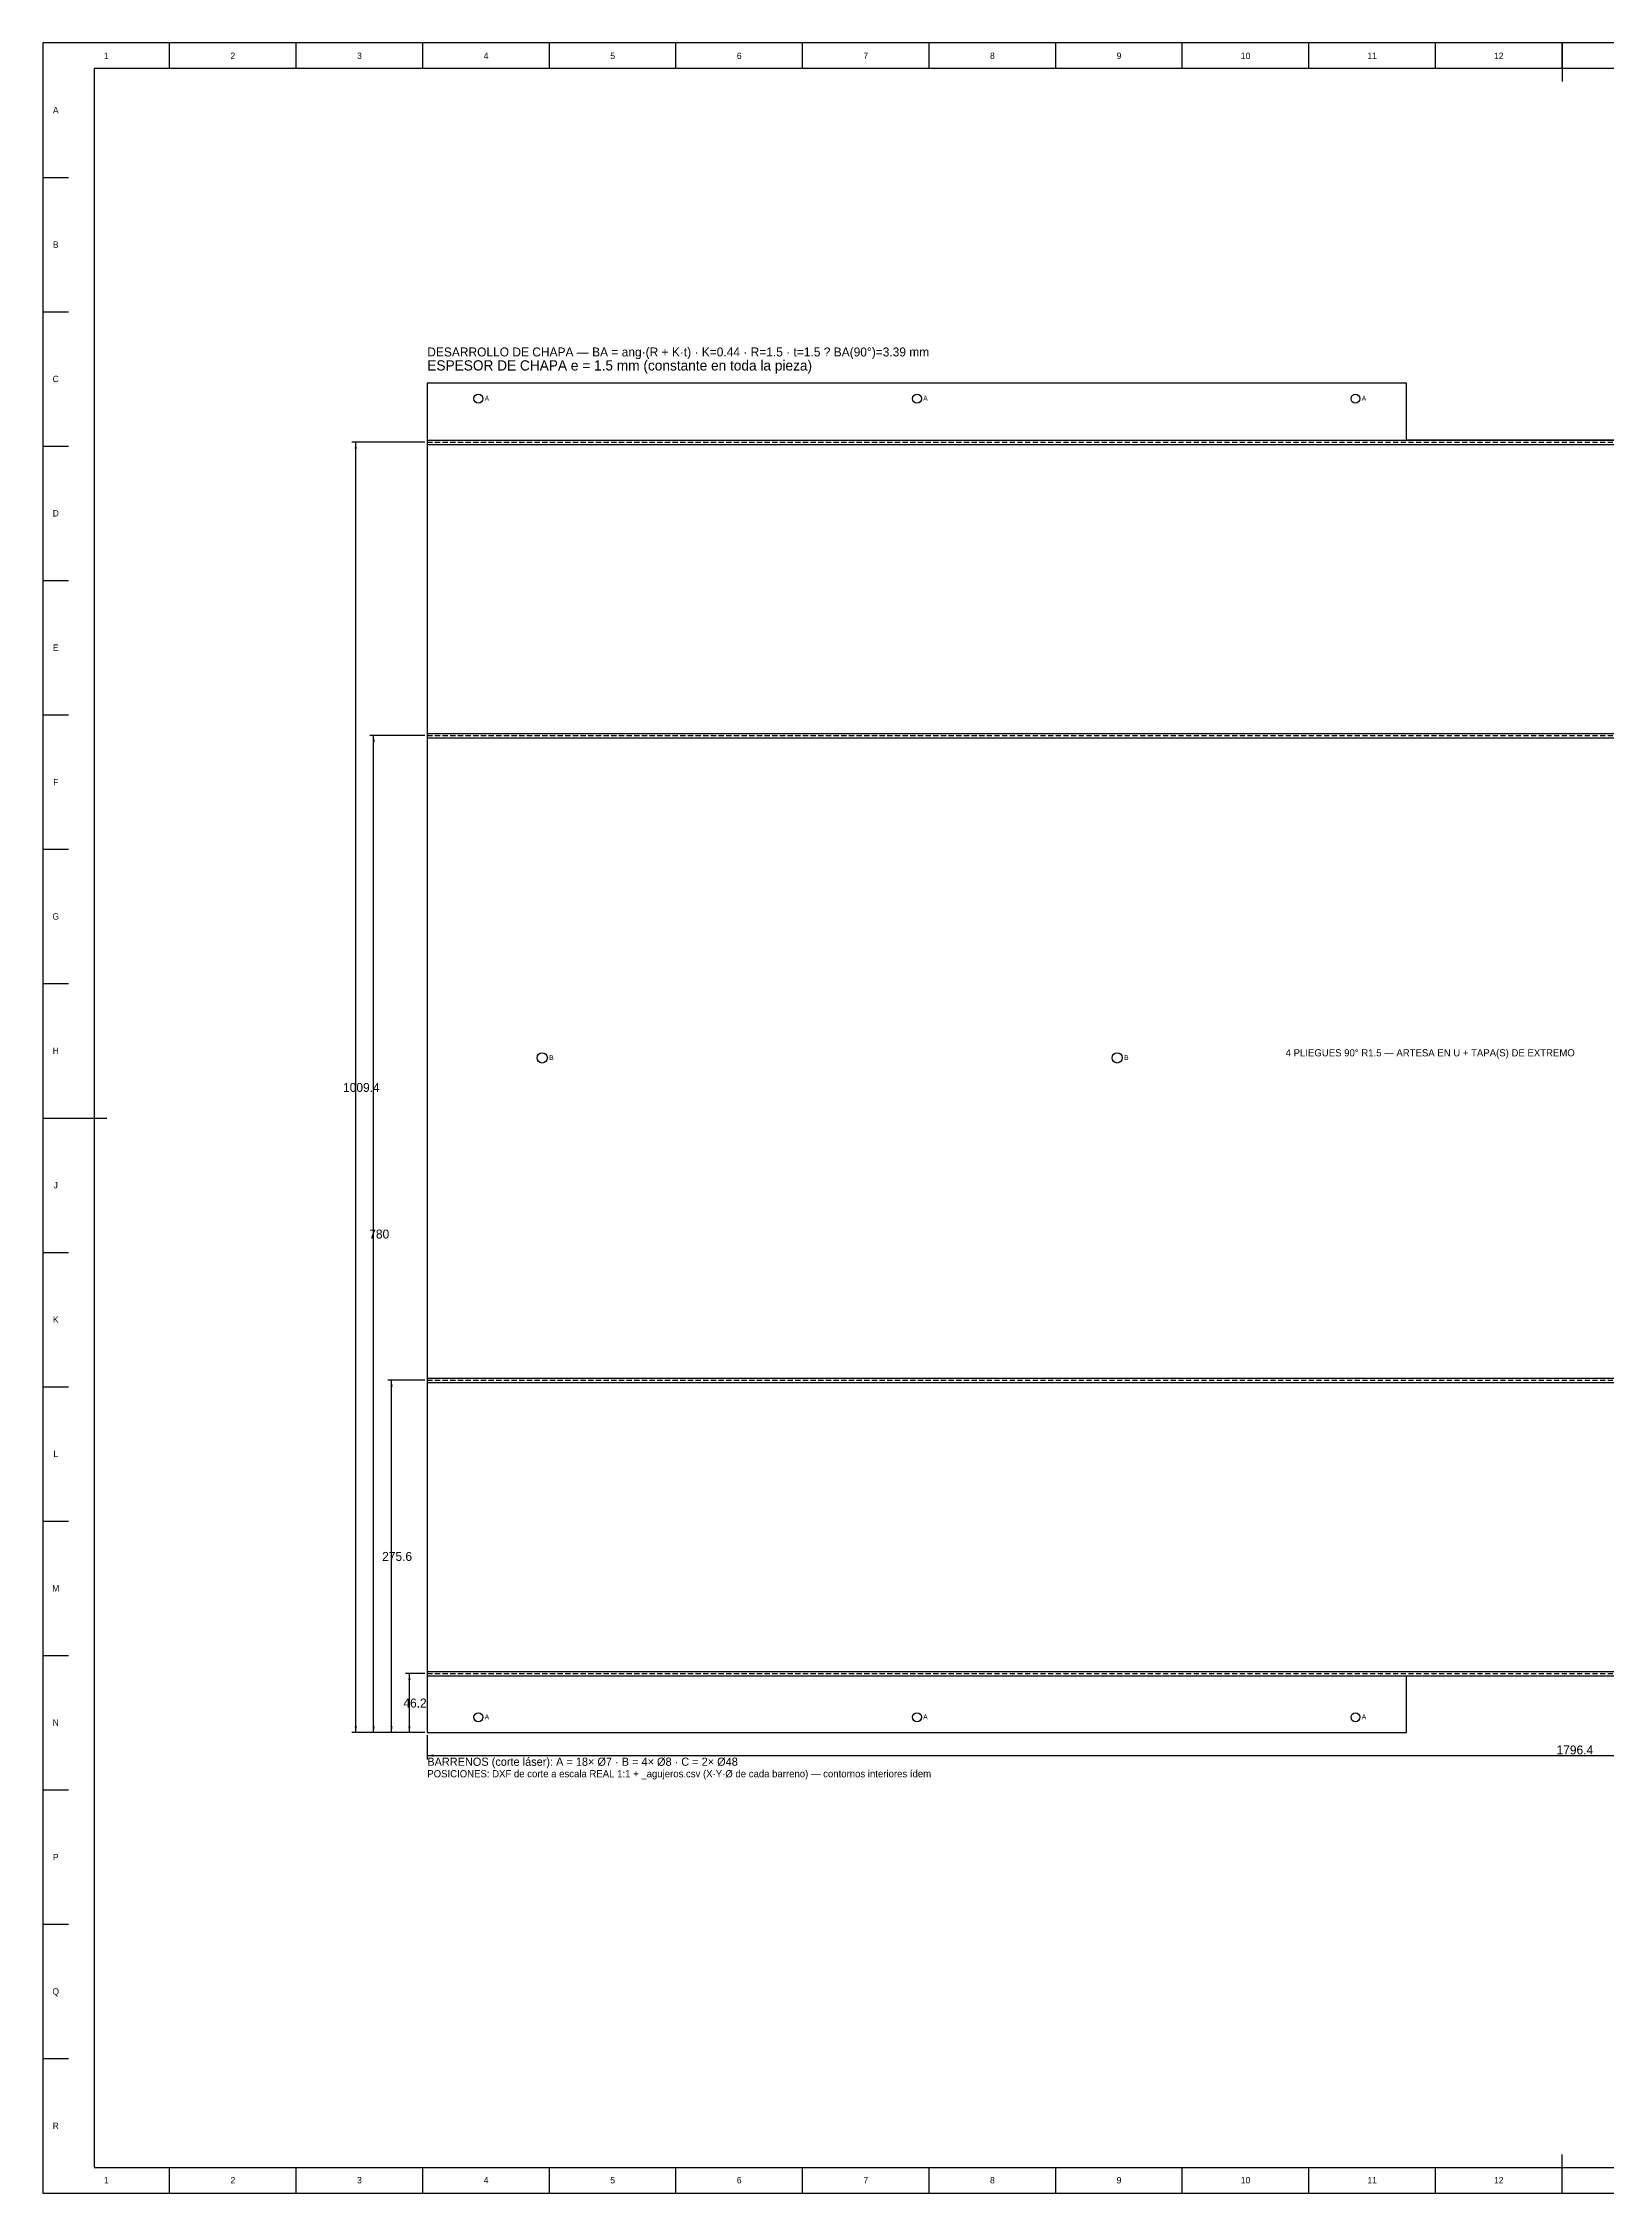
# Model space of a CAD drawing. Extents: x 0 to 2378, y 0 to 1682.
# Drawn here: x 0 to 1224, y 0 to 1682 of the extents above; entities that cross this region are included whole.
import ezdxf
from ezdxf.enums import TextEntityAlignment as Align

# ---------------------------------------------------------------- set-up
doc = ezdxf.new("R2010")
doc.units = 0
doc.linetypes.add('DASHED', pattern=[6, 4, -2])
for name, color, linetype in [('COTAS', 7, 'CONTINUOUS'), ('FINA', 7, 'CONTINUOUS'), ('NORMA', 7, 'CONTINUOUS'), ('PLIEGUE', 1, 'DASHED'), ('TEXTO', 7, 'CONTINUOUS'), ('VISIBLE', 7, 'CONTINUOUS')]:
    doc.layers.add(name, color=color, linetype=linetype)

msp = doc.modelspace()

# ---------------------------------------------------------------- linework, layer by layer
at = {"layer": 'COTAS'}
for p, q in [((298.805, 1369.595), (241.805, 1369.595)), ((244.805, 360.215), (244.805, 1369.595)), ((298.805, 1140.195), (255.805, 1140.195)), ((258.805, 360.215), (258.805, 1140.195)), ((298.805, 635.805), (269.805, 635.805)), ((272.805, 360.215), (272.805, 635.805)), ((298.805, 406.415), (283.805, 406.415)), ((286.805, 360.215), (286.805, 406.415)), ((298.805, 360.215), (241.805, 360.215)), ((298.805, 360.215), (255.805, 360.215)), ((298.805, 360.215), (269.805, 360.215)), ((298.805, 360.215), (283.805, 360.215)), ((300.805, 358.215), (300.805, 339.215)), ((300.805, 342.215), (2097.195, 342.215))]:
    msp.add_line(p, q, dxfattribs=at)
for points in [[(244.805, 1369.595), (245.705, 1364.595), (243.905, 1364.595)], [(258.805, 1140.195), (259.705, 1135.195), (257.905, 1135.195)], [(272.805, 635.805), (273.705, 630.805), (271.905, 630.805)], [(286.805, 406.415), (287.705, 401.415), (285.905, 401.415)], [(244.805, 360.215), (245.705, 365.215), (243.905, 365.215)], [(258.805, 360.215), (259.705, 365.215), (257.905, 365.215)], [(272.805, 360.215), (273.705, 365.215), (271.905, 365.215)], [(286.805, 360.215), (287.705, 365.215), (285.905, 365.215)], [(300.805, 342.215), (305.805, 343.115), (305.805, 341.315)]]:
    msp.add_solid(points, dxfattribs=at)
at = {"layer": 'FINA'}
for p, q in [((2378, 1682), (0, 1682)), ((0, 1682), (0, 0)), ((99.0833, 1662), (99.0833, 1682)), ((198.1667, 1662), (198.1667, 1682)), ((297.25, 1662), (297.25, 1682)), ((396.3333, 1662), (396.3333, 1682)), ((495.4167, 1662), (495.4167, 1682)), ((594.5, 1662), (594.5, 1682)), ((693.5833, 1662), (693.5833, 1682)), ((792.6667, 1662), (792.6667, 1682)), ((891.75, 1662), (891.75, 1682)), ((990.8333, 1662), (990.8333, 1682)), ((1089.9167, 1662), (1089.9167, 1682)), ((1189, 1662), (1189, 1682)), ((0, 1576.875), (20, 1576.875)), ((0, 1471.75), (20, 1471.75)), ((0, 1366.625), (20, 1366.625)), ((300.805, 1371.285), (1870.805, 1371.285)), ((300.805, 1367.895), (1870.805, 1367.895)), ((0, 1261.5), (20, 1261.5)), ((0, 1156.375), (20, 1156.375)), ((300.805, 1141.895), (1870.805, 1141.895)), ((300.805, 1138.505), (1870.805, 1138.505)), ((0, 1051.25), (20, 1051.25)), ((0, 946.125), (20, 946.125)), ((0, 841), (20, 841)), ((0, 735.875), (20, 735.875)), ((0, 630.75), (20, 630.75)), ((300.805, 637.505), (1870.805, 637.505)), ((300.805, 634.105), (1870.805, 634.105)), ((0, 525.625), (20, 525.625)), ((0, 420.5), (20, 420.5)), ((300.805, 408.105), (1870.805, 408.105)), ((300.805, 404.715), (1870.805, 404.715)), ((0, 315.375), (20, 315.375)), ((0, 210.25), (20, 210.25)), ((0, 105.125), (20, 105.125)), ((99.0833, 0), (99.0833, 20)), ((198.1667, 0), (198.1667, 20)), ((297.25, 0), (297.25, 20)), ((396.3333, 0), (396.3333, 20)), ((495.4167, 0), (495.4167, 20)), ((594.5, 0), (594.5, 20)), ((693.5833, 0), (693.5833, 20)), ((792.6667, 0), (792.6667, 20)), ((891.75, 0), (891.75, 20)), ((990.8333, 0), (990.8333, 20)), ((1089.9167, 0), (1089.9167, 20)), ((1189, 0), (1189, 20)), ((0, 0), (2378, 0))]:
    msp.add_line(p, q, dxfattribs=at)
at = {"layer": 'NORMA'}
for p, q in [((1189, 1682), (1189, 1652)), ((2358, 1662), (40, 1662)), ((40, 1662), (40, 20)), ((0, 841), (50, 841)), ((40, 20), (2358, 20)), ((1189, 0), (1189, 30))]:
    msp.add_line(p, q, dxfattribs=at)
at = {"layer": 'PLIEGUE'}
for p, q in [((300.805, 1369.595), (1870.805, 1369.595)), ((300.805, 1140.195), (1870.805, 1140.195)), ((300.805, 635.805), (1870.805, 635.805)), ((300.805, 406.415), (1870.805, 406.415))]:
    msp.add_line(p, q, dxfattribs=at)
at = {"layer": 'VISIBLE'}
for p, q in [((1067.305, 1415.785), (300.805, 1415.785)), ((300.805, 1415.785), (300.805, 1138.505)), ((1067.305, 1371.285), (1067.305, 1415.785)), ((1274.305, 1371.285), (1067.305, 1371.285)), ((300.805, 1138.505), (300.805, 637.505)), ((300.805, 637.505), (300.805, 360.215)), ((1067.305, 360.215), (1067.305, 404.715)), ((1067.305, 404.715), (1274.305, 404.715)), ((300.805, 360.215), (1067.305, 360.215))]:
    msp.add_line(p, q, dxfattribs=at)
for centre, radius in [((340.805, 1403.785), 3.5), ((684.055, 1403.785), 3.5), ((1027.305, 1403.785), 3.5), ((390.805, 888.005), 4), ((840.805, 888.005), 4), ((340.805, 372.215), 3.5), ((684.055, 372.215), 3.5), ((1027.305, 372.215), 3.5)]:
    msp.add_circle(centre, radius, dxfattribs=at)

# ---------------------------------------------------------------- texts
at = {"layer": 'COTAS'}
for s, p in [('1009.4', (249.205, 864.905)), ('780', (263.205, 750.205)), ('275.6', (277.205, 498.01)), ('46.2', (291.205, 383.315)), ('1796.4', (1199, 346.615))]:
    msp.add_text(s, height=7, dxfattribs=at).set_placement(p, align=Align.MIDDLE_CENTER)
at = {"layer": 'TEXTO'}
for s, height, p in [('1', 5, (49.5417, 1672)), ('2', 5, (148.625, 1672)), ('3', 5, (247.7083, 1672)), ('4', 5, (346.7917, 1672)), ('5', 5, (445.875, 1672)), ('6', 5, (544.9583, 1672)), ('7', 5, (644.0417, 1672)), ('8', 5, (743.125, 1672)), ('9', 5, (842.2083, 1672)), ('10', 5, (941.2917, 1672)), ('11', 5, (1040.375, 1672)), ('12', 5, (1139.4583, 1672)), ('A', 5, (10, 1629.4375)), ('B', 5, (10, 1524.3125)), ('C', 5, (10, 1419.1875)), ('D', 5, (10, 1314.0625)), ('E', 5, (10, 1208.9375)), ('F', 5, (10, 1103.8125)), ('G', 5, (10, 998.6875)), ('H', 5, (10, 893.5625)), ('4 PLIEGUES 90° R1.5 — ARTESA EN U + TAPA(S) DE EXTREMO', 5.6, (1085.805, 892.005)), ('J', 5, (10, 788.4375)), ('K', 5, (10, 683.3125)), ('L', 5, (10, 578.1875)), ('M', 5, (10, 473.0625)), ('N', 5, (10, 367.9375)), ('P', 5, (10, 262.8125)), ('Q', 5, (10, 157.6875)), ('R', 5, (10, 52.5625)), ('1', 5, (49.5417, 10)), ('2', 5, (148.625, 10)), ('3', 5, (247.7083, 10)), ('4', 5, (346.7917, 10)), ('5', 5, (445.875, 10)), ('6', 5, (544.9583, 10)), ('7', 5, (644.0417, 10)), ('8', 5, (743.125, 10)), ('9', 5, (842.2083, 10)), ('10', 5, (941.2917, 10)), ('11', 5, (1040.375, 10)), ('12', 5, (1139.4583, 10))]:
    msp.add_text(s, height=height, dxfattribs=at).set_placement(p, align=Align.MIDDLE_CENTER)
for s, height, p in [('DESARROLLO DE CHAPA — BA = ang·(R + K·t) · K=0.44 · R=1.5 · t=1.5 ? BA(90°)=3.39 mm', 7, (300.805, 1436.785)), ('ESPESOR DE CHAPA e = 1.5 mm (constante en toda la pieza)', 8, (300.805, 1425.785)), ('A', 3.8, (345.705, 1402.185)), ('A', 3.8, (688.955, 1402.185)), ('A', 3.8, (1032.205, 1402.185)), ('B', 3.8, (396.205, 886.405)), ('B', 3.8, (846.205, 886.405)), ('A', 3.8, (345.705, 370.615)), ('A', 3.8, (688.955, 370.615)), ('A', 3.8, (1032.205, 370.615)), ('BARRENOS (corte láser): A = 18× Ø7 · B = 4× Ø8 · C = 2× Ø48', 6.4, (300.805, 334.215)), ('POSICIONES: DXF de corte a escala REAL 1:1 + _agujeros.csv (X·Y·Ø de cada barreno) — contornos interiores ídem', 5.6, (300.805, 325.215))]:
    msp.add_text(s, height=height, dxfattribs=at).set_placement(p)

doc.saveas('drawing.dxf')
